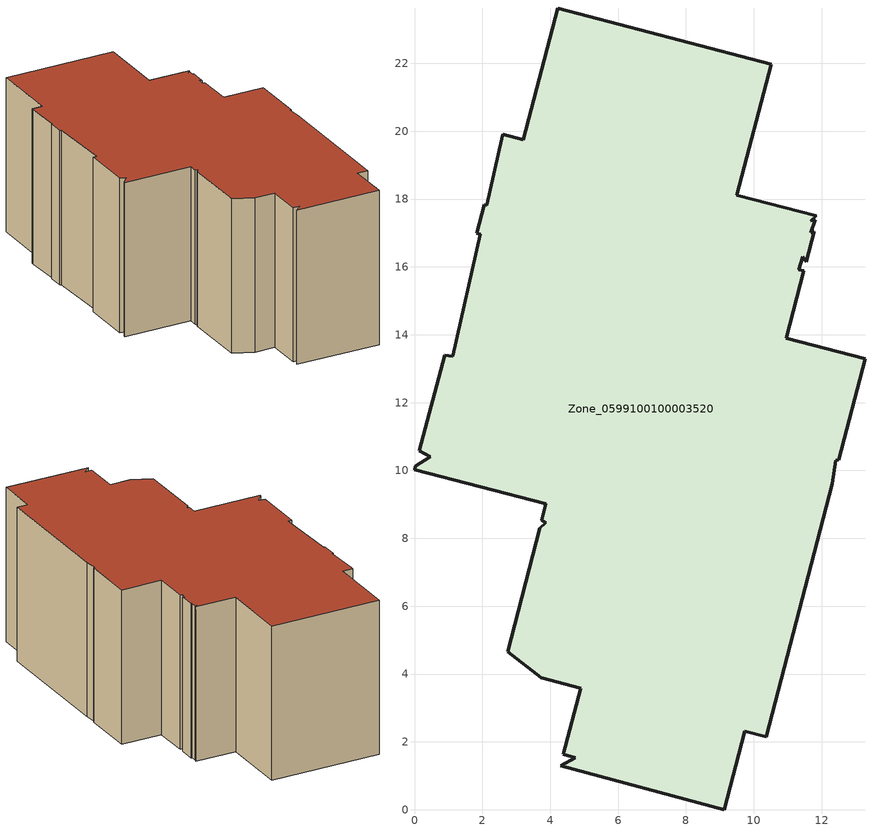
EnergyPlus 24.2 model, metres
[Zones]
Zone_0599100100003520
 floor ground (C_G): 3.87,9.02 0,10.02 0.03,10.12 0.46,10.4 0.15,10.58 0.89,13.4 1.12,13.36 1.93,16.96 1.83,16.98 2.05,17.83 2.13,17.82 2.57,19.78 2.6,19.91 3.2,19.75 4.22,23.62 10.52,21.97 9.5,18.12 11.85,17.5 11.67,17.36 11.81,17.39 11.68,17.01 11.78,17.05 11.54,16.15 11.44,16.3 11.32,15.92 11.48,15.88 10.96,13.9 13.28,13.29 12.5,10.32 12.41,10.3 12.31,9.6 10.36,2.16 9.73,2.31 9.13,0 4.3,1.3 4.74,1.53 4.39,1.63 4.9,3.59 3.73,3.89 2.74,4.65 3.69,8.3 3.87,8.46 3.75,8.53 z0
 wall outside (C_F): 2.6,19.91 2.57,19.78 2.13,17.82 2.05,17.83 1.83,16.98 1.93,16.96 1.12,13.36 0.89,13.4 0.15,10.58 0.46,10.4 0.03,10.12 0,10.02 3.87,9.02 3.75,8.53 3.87,8.46 3.69,8.3 2.74,4.65 3.73,3.89 4.9,3.59 4.39,1.63 4.74,1.53 4.3,1.3 9.13,0 9.73,2.31 10.36,2.16 12.31,9.6 12.41,10.3 12.5,10.32 13.28,13.29 10.96,13.9 11.48,15.88 11.32,15.92 11.44,16.3 11.54,16.15 11.78,17.05 11.68,17.01 11.81,17.39 11.67,17.36 11.85,17.5 9.5,18.12 10.52,21.97 4.22,23.62 3.2,19.75 2.6,19.91 z0:9.13
 roof outside (C_R): 3.87,9.02 3.75,8.53 3.87,8.46 3.69,8.3 2.74,4.65 3.73,3.89 4.9,3.59 4.39,1.63 4.74,1.53 4.3,1.3 9.13,0 9.73,2.31 10.36,2.16 12.31,9.6 12.41,10.3 12.5,10.32 13.28,13.29 10.96,13.9 11.48,15.88 11.32,15.92 11.44,16.3 11.54,16.15 11.78,17.05 11.68,17.01 11.81,17.39 11.67,17.36 11.85,17.5 9.5,18.12 10.52,21.97 4.22,23.62 3.2,19.75 2.6,19.91 2.57,19.78 2.13,17.82 2.05,17.83 1.83,16.98 1.93,16.96 1.12,13.36 0.89,13.4 0.15,10.58 0.46,10.4 0.03,10.12 0,10.02 z9.13
[BUILDING]
Pand.0599100100003520: North Axis=0; Terrain=City; Loads Convergence Tolerance Value=0.04; Temperature Convergence Tolerance Value=0.4; Solar Distribution=FullExterior; Maximum Number of Warmup Days=25; Minimum Number of Warmup Days=1
[Site:Location]
Rotterdam.The.Hague.AP_ZH_NLD Design_Conditions: Latitude=51.96; Longitude=4.45; Time Zone=1; Elevation=-4.5
[SITE:GROUNDTEMPERATURE:BUILDINGSURFACE]
18, 18, 18, 18, 18, 18, 18, 18, 18, 18, 18, 18
[MATERIAL] Thermal Absorptance=0.9; Solar Absorptance=0.7; Visible Absorptance=0.7
Name | Roughness | Thickness | Conductivity | Density | Specific Heat
G.D.2006-2014 | MediumSmooth | 0.15 | 0.06 | 540 | 1210
F.D.2006-2014 | Rough | 0.3 | 0.12 | 1920 | 840
R.D.2006-2014 | MediumRough | 0.2 | 0.08 | 1500 | 1000
[CONSTRUCTION]
C_G: G.D.2006-2014
C_F: F.D.2006-2014
C_R: R.D.2006-2014
[ZONE]
Zone_0599100100003520: Type=1; Multiplier=1; Ceiling Height=Autocalculate; Volume=Autocalculate; Floor Area=autocalculate; Part of Total Floor Area=Yes
[ZONEINFILTRATION:DESIGNFLOWRATE]
Infil_Zone_0599100100003520: Zone or ZoneList or Space or SpaceList=Zone_0599100100003520; Schedule=AlwaysOn; Design Flow Rate Calculation Method=Flow/Area; Flow Rate per Floor Area=0.0021; Constant Term Coefficient=1; Temperature Term Coefficient=0; Velocity Term Coefficient=0; Velocity Squared Term Coefficient=0
[HVACTEMPLATE:ZONE:IDEALLOADSAIRSYSTEM]
Zone_0599100100003520: Maximum Heating Supply Air Temperature=50; Minimum Cooling Supply Air Temperature=13; Maximum Heating Supply Air Humidity Ratio=0.0156; Minimum Cooling Supply Air Humidity Ratio=0.0077; Heating Limit=NoLimit; Cooling Limit=NoLimit; Dehumidification Control Type=ConstantSensibleHeatRatio; Cooling Sensible Heat Ratio=0.7; Dehumidification Setpoint=60; Humidification Control Type=None; Humidification Setpoint=30; Outdoor Air Method=None; Outdoor Air Flow Rate per Person=0.00944; Outdoor Air Flow Rate per Zone Floor Area=0; Outdoor Air Flow Rate per Zone=0; Demand Controlled Ventilation Type=None; Outdoor Air Economizer Type=NoEconomizer; Heat Recovery Type=None; Sensible Heat Recovery Effectiveness=0.7; Latent Heat Recovery Effectiveness=0.65
[ZONECONTROL:THERMOSTAT]
ThermostatControl_Zone_0599100100003520: Zone or ZoneList=Zone_0599100100003520; Control Type Schedule=DualSetpointControlType; Control 1=Thermostat_Zone_0599100100003520; Temperature Difference Between Cutout And Setpoint=0
[THERMOSTATSETPOINT:DUALSETPOINT]
Thermostat_Zone_0599100100003520: Heating Setpoint Temperature Schedule=HeatingSetpoint_Zone_0599100100003520; Cooling Setpoint Temperature Schedule=CoolingSetpoint_Zone_0599100100003520
[SCHEDULE:COMPACT]
HeatingSetpoint_Zone_0599100100003520: Through: 12/31, For: AllDays, Until: 24:00, 21
CoolingSetpoint_Zone_0599100100003520: Through: 12/31, For: AllDays, Until: 24:00, 24
DualSetpointControlType: Through: 12/31, For: AllDays, Until: 24:00, 4
AlwaysOn: Through: 12/31, For: AllDays, Until: 24:00, 1
